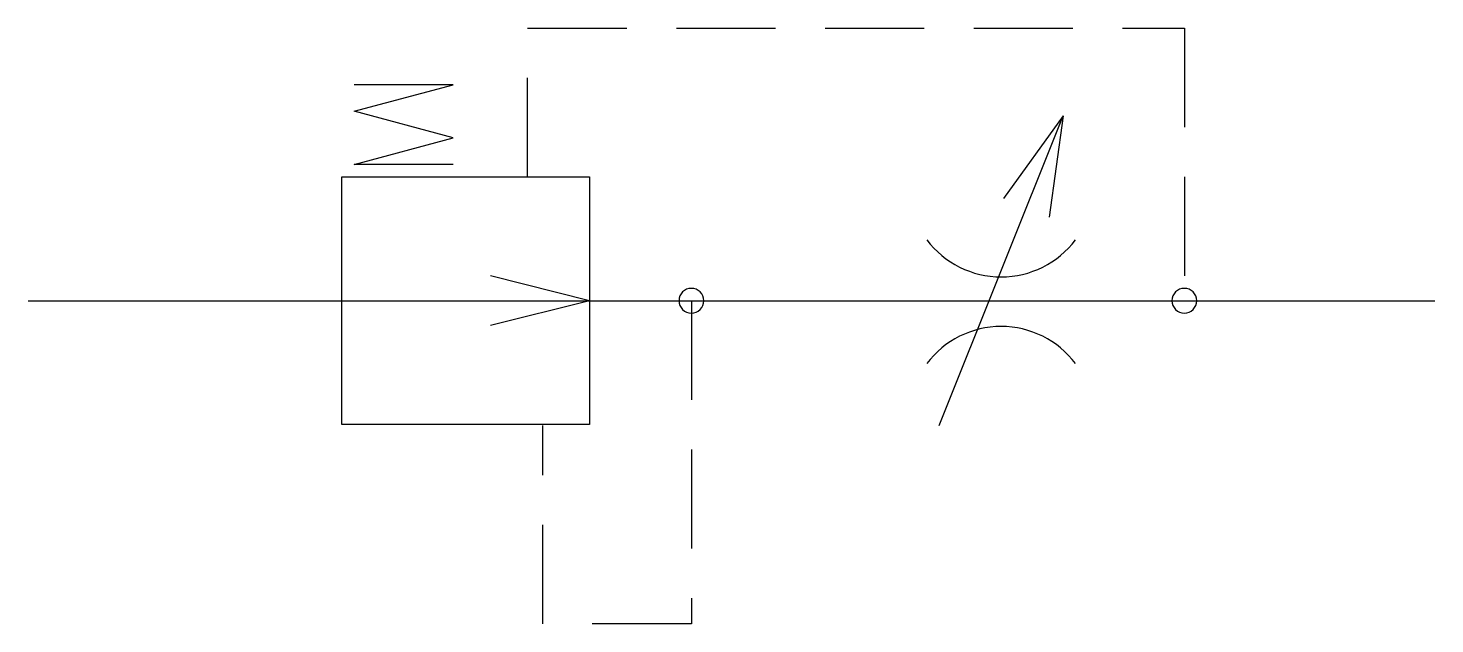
# Model space of a CAD drawing. Header units: millimetres. Extents: x 203.4 to 260.2, y -101.1 to -77.1.
import ezdxf

# ---------------------------------------------------------------- set-up
doc = ezdxf.new("R2010")
doc.units = ezdxf.units.MM
doc.linetypes.add('HIDDEN', pattern=[6, 4, -2])
doc.linetypes.add('K5LT_BASIC', pattern=[0])

msp = doc.modelspace()

# ---------------------------------------------------------------- linework, layer by layer
at = {"color": 7, "linetype": 'HIDDEN'}
for p, q in [((223.594, -83.106), (223.594, -77.106)), ((223.594, -77.106), (250.094, -77.106)), ((250.094, -77.106), (250.094, -88.106)), ((230.202, -88.106), (230.202, -101.145)), ((224.202, -101.145), (224.202, -93.145)), ((230.202, -101.145), (224.202, -101.145))]:
    msp.add_line(p, q, dxfattribs=at)
at = {"color": 1, "linetype": 'K5LT_BASIC'}
for p, q in [((216.594, -80.463), (220.594, -79.391)), ((220.594, -79.391), (216.594, -79.391)), ((220.594, -81.534), (216.594, -80.463)), ((240.202, -93.145), (245.202, -80.645)), ((245.202, -80.645), (242.792, -83.985)), ((245.202, -80.645), (244.642, -84.735)), ((216.594, -82.606), (220.594, -81.534)), ((220.594, -82.606), (216.594, -82.606)), ((216.094, -93.106), (216.094, -83.106)), ((216.094, -83.106), (226.094, -83.106)), ((226.094, -83.106), (226.094, -93.106)), ((226.094, -88.106), (222.094, -87.106)), ((203.438, -88.106), (260.202, -88.106)), ((226.094, -88.106), (222.094, -89.106)), ((226.094, -93.106), (216.094, -93.106))]:
    msp.add_line(p, q, dxfattribs=at)
for centre, radius, start, end in [((242.702, -83.395), 3.75, 216.8699, 323.1301), ((230.202, -88.106), 0.5, 0, 180), ((250.094, -88.106), 0.5, 0, 180), ((230.202, -88.106), 0.5, 180, 0), ((250.094, -88.106), 0.5, 180, 0), ((242.702, -92.895), 3.75, 36.8699, 143.1301)]:
    msp.add_arc(centre, radius, start, end, dxfattribs=at)

doc.saveas('drawing.dxf')
